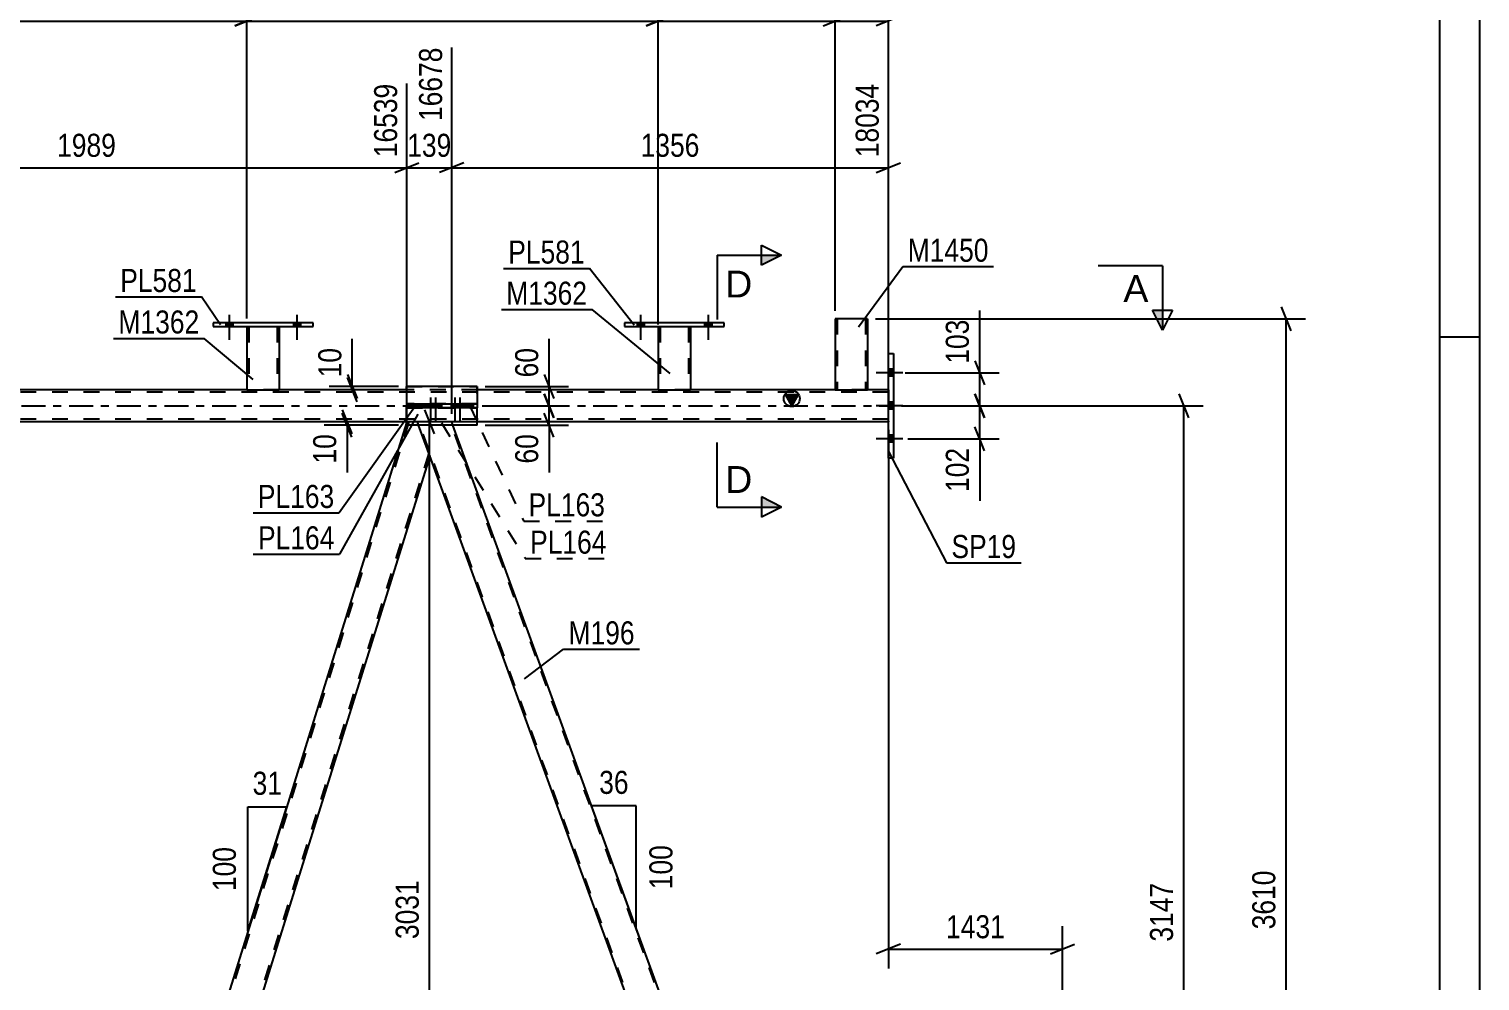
# Model space of a CAD drawing. Header units: millimetres. Extents: x 0 to 841, y 0 to 594.
# Drawn here: x 660.8 to 841, y 367 to 485.3 of the extents above; entities that cross this region are included whole.
import ezdxf

# ---------------------------------------------------------------- set-up
doc = ezdxf.new("R2010")
doc.units = ezdxf.units.MM
doc.linetypes.add('DXK_LINE_DOT2', pattern=[3.9198, 1.9599, -1.9599])
doc.linetypes.add('DXK_LINE_DOT3', pattern=[5.9187, 2.979, -0.9799, 0.9799, -0.9799])
doc.styles.add('Arial', font='ARIAL.TTF', dxfattribs={"height": 0.2})
doc.styles.add('Arial Narrow', font='ARIALN.TTF', dxfattribs={"height": 0.2})

# ---------------------------------------------------------------- blocks, each defined once
blk = doc.blocks.new('Unknown-318888172-1133')
at = {"color": 5, "linetype": 'Continuous'}
for p, q in [((841, 0), (841, 594)), ((836, 5), (836, 589)), ((841, 447), (836, 447))]:
    blk.add_line(p, q, dxfattribs=at)
blk = doc.blocks.new('Part-318888172-4105 - 3660')
at = {"color": 7, "linetype": 'DXK_LINE_DOT2'}
for p, q in [((716.46, 438.7), (707.68, 438.7)), ((707.68, 438.7), (707.68, 438.22)), ((716.46, 438.22), (707.68, 438.22)), ((710.05, 438.7), (710.05, 438.22)), ((716.46, 438.7), (716.46, 438.22))]:
    blk.add_line(p, q, dxfattribs=at)
blk = doc.blocks.new('Part-318888172-3739 - 3660')
at = {"color": 2, "linetype": 'Continuous'}
for p, q in [((687.87, 448.3), (687.87, 440.46)), ((691.87, 448.3), (691.87, 440.46)), ((687.87, 440.46), (691.87, 440.46))]:
    blk.add_line(p, q, dxfattribs=at)
at = {"color": 7, "linetype": 'DXK_LINE_DOT2'}
for p, q in [((687.87, 448.3), (691.87, 448.3)), ((687.87, 448.3), (687.87, 448.3)), ((687.87, 448.3), (687.87, 448.3)), ((688.11, 448.3), (688.11, 440.46)), ((691.63, 448.3), (691.63, 440.46)), ((691.87, 448.3), (691.87, 448.3)), ((691.87, 448.3), (691.87, 448.3)), ((691.57, 440.46), (691.61, 440.46)), ((691.57, 440.46), (691.61, 440.46)), ((691.61, 440.46), (691.63, 440.46)), ((691.61, 440.46), (691.63, 440.46))]:
    blk.add_line(p, q, dxfattribs=at)
blk = doc.blocks.new('Bolt-318888172-3676 - 3660')
at = {"linetype": 'Continuous'}
for points in [[(685.23, 448.3), (686.11, 448.3), (686.11, 448.78), (685.23, 448.78)], [(693.63, 448.3), (694.51, 448.3), (694.51, 448.78), (693.63, 448.78)]]:
    blk.add_hatch(color=1, dxfattribs=at).paths.add_polyline_path(points)
at = {"color": 1, "linetype": 'Continuous'}
for p, q in [((685.23, 448.78), (685.23, 448.3)), ((685.67, 449.78), (685.67, 446.66)), ((686.11, 448.78), (686.11, 448.3)), ((693.63, 448.78), (693.63, 448.3)), ((694.07, 449.78), (694.07, 446.66)), ((694.51, 448.78), (694.51, 448.3))]:
    blk.add_line(p, q, dxfattribs=at)
blk = doc.blocks.new('Bolt-318888172-3677 - 3660')
at = {"linetype": 'Continuous'}
for points in [[(685.23, 448.3), (686.11, 448.3), (686.11, 448.78), (685.23, 448.78)], [(693.63, 448.3), (694.51, 448.3), (694.51, 448.78), (693.63, 448.78)]]:
    blk.add_hatch(color=1, dxfattribs=at).paths.add_polyline_path(points)
at = {"color": 1, "linetype": 'Continuous'}
for p, q in [((685.23, 448.78), (685.23, 448.3)), ((685.67, 449.78), (685.67, 446.66)), ((686.11, 448.78), (686.11, 448.3)), ((693.63, 448.78), (693.63, 448.3)), ((694.07, 449.78), (694.07, 446.66)), ((694.51, 448.78), (694.51, 448.3))]:
    blk.add_line(p, q, dxfattribs=at)
blk = doc.blocks.new('Part-318888172-3744 - 3660')
at = {"color": 2, "linetype": 'Continuous'}
for p, q in [((683.67, 448.78), (683.67, 448.3)), ((696.07, 448.78), (683.67, 448.78)), ((696.07, 448.3), (696.07, 448.78)), ((683.67, 448.3), (696.07, 448.3))]:
    blk.add_line(p, q, dxfattribs=at)
blk = doc.blocks.new('Bolt-318888172-3682 - 3660')
at = {"linetype": 'Continuous'}
for points in [[(736.31, 448.3), (737.19, 448.3), (737.19, 448.78), (736.31, 448.78)], [(744.71, 448.3), (745.59, 448.3), (745.59, 448.78), (744.71, 448.78)]]:
    blk.add_hatch(color=1, dxfattribs=at).paths.add_polyline_path(points)
at = {"color": 1, "linetype": 'Continuous'}
for p, q in [((736.31, 448.78), (736.31, 448.3)), ((736.75, 449.78), (736.75, 446.66)), ((737.19, 448.78), (737.19, 448.3)), ((744.71, 448.78), (744.71, 448.3)), ((745.15, 449.78), (745.15, 446.66)), ((745.59, 448.78), (745.59, 448.3))]:
    blk.add_line(p, q, dxfattribs=at)
blk = doc.blocks.new('Bolt-318888172-3683 - 3660')
at = {"linetype": 'Continuous'}
for points in [[(736.31, 448.3), (737.19, 448.3), (737.19, 448.78), (736.31, 448.78)], [(744.71, 448.3), (745.59, 448.3), (745.59, 448.78), (744.71, 448.78)]]:
    blk.add_hatch(color=1, dxfattribs=at).paths.add_polyline_path(points)
at = {"color": 1, "linetype": 'Continuous'}
for p, q in [((736.31, 448.78), (736.31, 448.3)), ((736.75, 449.78), (736.75, 446.66)), ((737.19, 448.78), (737.19, 448.3)), ((744.71, 448.78), (744.71, 448.3)), ((745.15, 449.78), (745.15, 446.66)), ((745.59, 448.78), (745.59, 448.3))]:
    blk.add_line(p, q, dxfattribs=at)
blk = doc.blocks.new('Part-318888172-3749 - 3660')
at = {"color": 2, "linetype": 'Continuous'}
for p, q in [((738.95, 448.3), (738.95, 440.46)), ((742.95, 448.3), (742.95, 440.46)), ((738.95, 440.46), (742.95, 440.46))]:
    blk.add_line(p, q, dxfattribs=at)
at = {"color": 7, "linetype": 'DXK_LINE_DOT2'}
for p, q in [((738.95, 448.3), (742.95, 448.3)), ((738.95, 448.3), (738.95, 448.3)), ((738.95, 448.3), (738.95, 448.3)), ((739.19, 448.3), (739.19, 440.46)), ((742.71, 448.3), (742.71, 440.46)), ((742.95, 448.3), (742.95, 448.3)), ((742.95, 448.3), (742.95, 448.3)), ((742.65, 440.46), (742.69, 440.46)), ((742.65, 440.46), (742.69, 440.46)), ((742.69, 440.46), (742.71, 440.46)), ((742.69, 440.46), (742.71, 440.46))]:
    blk.add_line(p, q, dxfattribs=at)
blk = doc.blocks.new('Bolt-318888172-3856 - 3660')
at = {"linetype": 'Continuous'}
for points in [[(767.53, 443), (767.53, 442.12), (768.17, 442.12), (768.17, 443)], [(767.53, 443), (767.53, 442.12), (768.17, 442.12), (768.17, 443)], [(767.53, 443), (767.53, 442.12), (768.17, 442.12), (768.17, 443)], [(767.53, 438.9), (767.53, 438.02), (768.17, 438.02), (768.17, 438.9)], [(767.53, 438.9), (767.53, 438.02), (768.17, 438.02), (768.17, 438.9)], [(767.53, 434.8), (767.53, 433.92), (768.17, 433.92), (768.17, 434.8)], [(767.53, 434.8), (767.53, 433.92), (768.17, 433.92), (768.17, 434.8)], [(767.53, 434.8), (767.53, 433.92), (768.17, 433.92), (768.17, 434.8)]]:
    blk.add_hatch(color=1, dxfattribs=at).paths.add_polyline_path(points)
at = {"color": 1, "linetype": 'Continuous'}
for p, q in [((769.33, 442.56), (766.01, 442.56)), ((769.33, 442.56), (766.01, 442.56)), ((769.33, 442.56), (766.01, 442.56)), ((768.17, 443), (767.53, 443)), ((768.17, 443), (767.53, 443)), ((768.17, 443), (767.53, 443)), ((768.17, 442.12), (767.53, 442.12)), ((768.17, 442.12), (767.53, 442.12)), ((768.17, 442.12), (767.53, 442.12)), ((769.33, 438.46), (766.01, 438.46)), ((769.33, 438.46), (766.01, 438.46)), ((768.17, 438.9), (767.53, 438.9)), ((768.17, 438.9), (767.53, 438.9)), ((768.17, 438.02), (767.53, 438.02)), ((768.17, 438.02), (767.53, 438.02)), ((769.33, 434.36), (766.01, 434.36)), ((769.33, 434.36), (766.01, 434.36)), ((769.33, 434.36), (766.01, 434.36)), ((768.17, 434.8), (767.53, 434.8)), ((768.17, 434.8), (767.53, 434.8)), ((768.17, 434.8), (767.53, 434.8)), ((768.17, 433.92), (767.53, 433.92)), ((768.17, 433.92), (767.53, 433.92)), ((768.17, 433.92), (767.53, 433.92))]:
    blk.add_line(p, q, dxfattribs=at)
blk = doc.blocks.new('Part-318888172-3883 - 3660')
at = {"color": 2, "linetype": 'Continuous'}
for p, q in [((760.93, 449.26), (760.93, 440.46)), ((764.93, 449.26), (760.93, 449.26)), ((764.93, 449.26), (764.93, 440.46)), ((760.93, 440.46), (764.93, 440.46))]:
    blk.add_line(p, q, dxfattribs=at)
at = {"color": 7, "linetype": 'DXK_LINE_DOT2'}
for p, q in [((761.17, 449.26), (761.17, 440.46)), ((764.61, 449.26), (764.63, 449.26)), ((764.63, 449.26), (764.67, 449.26)), ((764.67, 449.26), (764.69, 449.26)), ((764.69, 449.26), (764.69, 440.46)), ((764.67, 440.46), (764.63, 440.46)), ((764.67, 440.46), (764.63, 440.46)), ((764.69, 440.46), (764.67, 440.46)), ((764.67, 440.46), (764.69, 440.46))]:
    blk.add_line(p, q, dxfattribs=at)
blk = doc.blocks.new('Part-318888172-3898 - 3660')
at = {"color": 2, "linetype": 'Continuous'}
for p, q in [((707.69, 440.86), (707.68, 440.86)), ((707.68, 440.46), (707.68, 440.86)), ((707.68, 436.33), (707.68, 436.46)), ((716.46, 436.06), (713.44, 436.06)), ((716.46, 436.06), (716.46, 436.06))]:
    blk.add_line(p, q, dxfattribs=at)
at = {"color": 7, "linetype": 'DXK_LINE_DOT2'}
for p, q in [((707.68, 440.86), (716.46, 440.86)), ((707.68, 436.46), (707.68, 440.46)), ((716.46, 436.06), (716.46, 440.86)), ((707.68, 436.06), (707.68, 436.33)), ((713.44, 436.06), (707.68, 436.06))]:
    blk.add_line(p, q, dxfattribs=at)
blk = doc.blocks.new('Part-318888172-3934 - 3660')
at = {"color": 2, "linetype": 'Continuous'}
for p, q in [((767.53, 431.96), (767.53, 444.96)), ((767.53, 444.96), (768.17, 444.96)), ((768.17, 444.96), (768.17, 431.96)), ((768.17, 431.96), (767.53, 431.96))]:
    blk.add_line(p, q, dxfattribs=at)
blk = doc.blocks.new('Part-318888172-3954 - 3660')
at = {"color": 7, "linetype": 'DXK_LINE_DOT2'}
for p, q in [((713.3, 436.46), (709.04, 436.46)), ((710.57, 432.26), (709.04, 436.46)), ((753.33, 315.24), (709.21, 436.46)), ((757.25, 315.24), (713.13, 436.46)), ((713.44, 436.06), (713.3, 436.46)), ((757.42, 315.24), (753.16, 315.24))]:
    blk.add_line(p, q, dxfattribs=at)
at = {"color": 2, "linetype": 'Continuous'}
for p, q in [((757.42, 315.24), (713.44, 436.06)), ((753.16, 315.24), (710.57, 432.26))]:
    blk.add_line(p, q, dxfattribs=at)
blk = doc.blocks.new('Part-318888172-3964 - 3660')
at = {"color": 7, "linetype": 'DXK_LINE_DOT2'}
for p, q in [((707.97, 436.46), (671.16, 318.34)), ((707.72, 436.46), (707.69, 436.34)), ((709.04, 436.46), (707.72, 436.46)), ((709.19, 436.06), (709.04, 436.46)), ((710.45, 432.58), (673.88, 315.24)), ((710.57, 432.26), (710.59, 432.21)), ((710.59, 432.21), (710.57, 432.26)), ((671.44, 320.06), (671.02, 318.71)), ((674.13, 315.24), (675.63, 320.06)), ((672.28, 315.24), (671.02, 318.71)), ((674.13, 315.24), (672.28, 315.24))]:
    blk.add_line(p, q, dxfattribs=at)
at = {"color": 2, "linetype": 'Continuous'}
for p, q in [((707.69, 436.34), (671.44, 320.06)), ((710.57, 432.26), (709.19, 436.06)), ((710.59, 432.21), (675.63, 320.06))]:
    blk.add_line(p, q, dxfattribs=at)
blk = doc.blocks.new('Part-318888172-4099 - 3660')
at = {"color": 2, "linetype": 'Continuous'}
for p, q in [((707.69, 438.7), (710.06, 438.7)), ((707.69, 438.7), (707.69, 438.22)), ((710.06, 438.22), (707.69, 438.22)), ((710.06, 438.7), (716.47, 438.7)), ((710.06, 438.7), (710.06, 438.22)), ((716.47, 438.22), (710.06, 438.22)), ((716.47, 438.7), (716.47, 438.7)), ((716.47, 438.7), (716.47, 438.22))]:
    blk.add_line(p, q, dxfattribs=at)
at = {"color": 7, "linetype": 'DXK_LINE_DOT2'}
for p, q in [((716.47, 438.7), (707.69, 438.7)), ((707.69, 438.22), (716.47, 438.22)), ((716.47, 438.7), (716.47, 438.7))]:
    blk.add_line(p, q, dxfattribs=at)
blk = doc.blocks.new('Part-318888172-4017 - 3660')
at = {"color": 2, "linetype": 'Continuous'}
for p, q in [((628.16, 436.46), (623.91, 436.46)), ((670.53, 320.06), (628.16, 436.46)), ((666.27, 320.06), (625.44, 432.26))]:
    blk.add_line(p, q, dxfattribs=at)
at = {"color": 7, "linetype": 'DXK_LINE_DOT2'}
for p, q in [((623.91, 436.46), (625.44, 432.26)), ((668.2, 315.24), (624.08, 436.46)), ((672.11, 315.24), (627.99, 436.46)), ((668.03, 315.24), (666.27, 320.06)), ((672.28, 315.24), (670.53, 320.06)), ((672.28, 315.24), (668.03, 315.24))]:
    blk.add_line(p, q, dxfattribs=at)
blk = doc.blocks.new('Part-318888172-4055 - 3660')
at = {"linetype": 'Continuous'}
blk.add_hatch(color=2, dxfattribs=at).paths.add_polyline_path([(755.53, 438.46), (754.73, 439.86), (756.33, 439.86)])
at = {"color": 7, "linetype": 'DXK_LINE_DOT2'}
for p, q in [((767.53, 440.14), (103.5, 440.14)), ((691.87, 440.46), (687.87, 440.46)), ((716.47, 440.46), (707.69, 440.46)), ((742.95, 440.46), (738.95, 440.46)), ((764.93, 440.46), (760.93, 440.46)), ((767.53, 440.46), (767.53, 436.46)), ((767.53, 436.78), (103.5, 436.78)), ((716.47, 436.46), (707.69, 436.46))]:
    blk.add_line(p, q, dxfattribs=at)
at = {"color": 2, "linetype": 'Continuous'}
for p, q in [((687.87, 440.46), (640.79, 440.46)), ((707.69, 440.46), (691.87, 440.46)), ((738.95, 440.46), (716.47, 440.46)), ((760.93, 440.46), (742.95, 440.46)), ((755.53, 438.46), (754.73, 439.86)), ((754.73, 439.86), (756.33, 439.86)), ((756.33, 439.86), (755.53, 438.46)), ((767.53, 440.46), (764.93, 440.46)), ((707.69, 436.46), (628.16, 436.46)), ((767.53, 436.46), (716.47, 436.46))]:
    blk.add_line(p, q, dxfattribs=at)
at = {"color": 7, "linetype": 'DXK_LINE_DOT3'}
blk.add_line((103.5, 438.46), (767.53, 438.46), dxfattribs=at)
at = {"color": 2, "linetype": 'Continuous'}
blk.add_circle((755.53, 439.36), 1, dxfattribs=at)
blk = doc.blocks.new('Bolt-318888172-4100 - 3660')
at = {"color": 1, "linetype": 'DXK_LINE_DOT2'}
for p, q in [((710.32, 438.7), (710.32, 438.22)), ((710.68, 439.5), (710.68, 436.5)), ((710.92, 438.7), (710.92, 438.22)), ((711.04, 438.7), (711.04, 438.22)), ((711.28, 439.5), (711.28, 436.5)), ((711.64, 438.7), (711.64, 438.22)), ((713.34, 438.7), (713.34, 438.22)), ((713.7, 439.5), (713.7, 436.5)), ((713.94, 438.7), (713.94, 438.22)), ((714.06, 438.7), (714.06, 438.22)), ((714.3, 439.5), (714.3, 436.5)), ((714.66, 438.7), (714.66, 438.22))]:
    blk.add_line(p, q, dxfattribs=at)
blk = doc.blocks.new('Part-318888172-4175 - 3660')
at = {"color": 2, "linetype": 'Continuous'}
for p, q in [((734.75, 448.78), (734.75, 448.3)), ((747.15, 448.78), (734.75, 448.78)), ((747.15, 448.3), (747.15, 448.78)), ((734.75, 448.3), (747.15, 448.3))]:
    blk.add_line(p, q, dxfattribs=at)
blk = doc.blocks.new('Bolt-318888172-4176 - 3660')
at = {"linetype": 'Continuous'}
for points in [[(711.04, 438.7), (710.32, 438.7), (710.32, 438.22), (711.04, 438.22)], [(711.65, 438.7), (710.93, 438.7), (710.93, 438.22), (711.65, 438.22)], [(714.06, 438.7), (713.34, 438.7), (713.34, 438.22), (714.06, 438.22)], [(714.66, 438.7), (713.94, 438.7), (713.94, 438.22), (714.66, 438.22)]]:
    blk.add_hatch(color=1, dxfattribs=at).paths.add_polyline_path(points)
at = {"color": 1, "linetype": 'Continuous'}
for p, q in [((710.32, 438.7), (710.32, 438.22)), ((710.68, 439.5), (710.68, 436.5)), ((710.93, 438.7), (710.93, 438.22)), ((711.04, 438.7), (711.04, 438.22)), ((711.29, 439.5), (711.29, 436.5)), ((711.65, 438.7), (711.65, 438.22)), ((713.34, 438.7), (713.34, 438.22)), ((713.7, 439.5), (713.7, 436.5)), ((713.94, 438.7), (713.94, 438.22)), ((714.06, 438.7), (714.06, 438.22)), ((714.3, 439.5), (714.3, 436.5)), ((714.66, 438.7), (714.66, 438.22))]:
    blk.add_line(p, q, dxfattribs=at)
blk = doc.blocks.new('Part-318888172-4181 - 3660')
at = {"color": 2, "linetype": 'Continuous'}
for p, q in [((716.47, 440.86), (707.69, 440.86)), ((707.69, 440.86), (707.69, 436.06)), ((716.47, 440.86), (716.47, 438.7)), ((716.47, 436.06), (716.47, 438.22)), ((716.47, 436.06), (707.69, 436.06))]:
    blk.add_line(p, q, dxfattribs=at)
at = {"color": 7, "linetype": 'DXK_LINE_DOT2'}
blk.add_line((716.47, 438.7), (716.47, 438.22), dxfattribs=at)
blk = doc.blocks.new('StraightDimension-318888172-4802 - 3660')
at = {"color": 7, "linetype": 'Continuous'}
for p, q in [((713.3, 437.46), (713.3, 483)), ((707.72, 437.46), (707.72, 478.5)), ((706.22, 467.45), (709.22, 468.65)), ((714.8, 468.65), (711.8, 467.45)), ((707.72, 468.05), (713.3, 468.05))]:
    blk.add_line(p, q, dxfattribs=at)
at = {"color": 0}
blk.add_wipeout([(713.85, 468.8), (713.85, 473), (707.17, 473), (707.17, 468.8)], dxfattribs=at)
at = {"color": 3, "style": 'Arial Narrow'}
blk.add_text('139', height=2.863, dxfattribs=at).set_placement((707.77, 469.4))
at = {"color": 0, "linetype": 'Continuous'}
blk.add_wipeout([(712.7, 483.6), (708.5, 483.6), (708.5, 473.25), (712.7, 473.25)], dxfattribs=at)
at = {"color": 3, "linetype": 'Continuous', "style": 'Arial Narrow'}
blk.add_text('16678', height=2.863, rotation=90.0002, dxfattribs=at).set_placement((712.1, 473.85))
blk = doc.blocks.new('StraightDimension-318888172-4541 - 3660')
at = {"color": 7, "linetype": 'Continuous'}
for p, q in [((767.53, 435.46), (767.53, 368.54)), ((789.15, 316.24), (789.15, 373.79)), ((769.03, 371.54), (766.03, 370.34)), ((787.65, 370.34), (790.65, 371.54)), ((767.53, 370.94), (789.15, 370.94))]:
    blk.add_line(p, q, dxfattribs=at)
at = {"color": 0}
blk.add_wipeout([(782.6, 371.69), (782.6, 375.89), (774.09, 375.89), (774.09, 371.69)], dxfattribs=at)
at = {"color": 3, "style": 'Arial Narrow'}
blk.add_text('1431', height=2.863, dxfattribs=at).set_placement((774.69, 372.29))
blk = doc.blocks.new('StraightDimension-318888172-15676 - 3660')
at = {"color": 7, "linetype": 'Continuous'}
for p, q in [((636.79, 449.3), (636.79, 496.71)), ((687.87, 449.3), (687.87, 496.71)), ((638.29, 486.87), (635.29, 485.67)), ((686.37, 485.67), (689.37, 486.87)), ((636.79, 486.27), (687.87, 486.27))]:
    blk.add_line(p, q, dxfattribs=at)
at = {"color": 0, "linetype": 'Continuous'}
blk.add_wipeout([(687.27, 497.31), (683.07, 497.31), (683.07, 486.97), (687.27, 486.97)], dxfattribs=at)
at = {"color": 0}
blk.add_wipeout([(666.58, 487.02), (666.58, 491.22), (658.07, 491.22), (658.07, 487.02)], dxfattribs=at)
at = {"color": 3, "linetype": 'Continuous', "style": 'Arial Narrow'}
blk.add_text('16042', height=2.863, rotation=90.0002, dxfattribs=at).set_placement((686.67, 487.57))
at = {"color": 3, "style": 'Arial Narrow'}
blk.add_text('1277', height=2.863, dxfattribs=at).set_placement((658.67, 487.62))
blk = doc.blocks.new('StraightDimension-318888172-4821 - 3660')
at = {"color": 7, "linetype": 'Continuous'}
for p, q in [((713.3, 437.46), (713.3, 483)), ((767.53, 441.46), (767.53, 478.5)), ((714.8, 468.65), (711.8, 467.45)), ((766.03, 467.45), (769.03, 468.65)), ((713.3, 468.05), (767.53, 468.05))]:
    blk.add_line(p, q, dxfattribs=at)
at = {"color": 0, "linetype": 'Continuous'}
blk.add_wipeout([(766.93, 479.1), (762.73, 479.1), (762.73, 468.75), (766.93, 468.75)], dxfattribs=at)
at = {"color": 0}
blk.add_wipeout([(744.67, 468.8), (744.67, 473), (736.16, 473), (736.16, 468.8)], dxfattribs=at)
at = {"color": 3, "linetype": 'Continuous', "style": 'Arial Narrow'}
blk.add_text('18034', height=2.863, rotation=90.0002, dxfattribs=at).set_placement((766.33, 469.35))
at = {"color": 3, "style": 'Arial Narrow'}
blk.add_text('1356', height=2.863, dxfattribs=at).set_placement((736.76, 469.4))
blk = doc.blocks.new('StraightDimension-318888172-11943 - 3660')
at = {"color": 7, "linetype": 'Continuous'}
for p, q in [((778.27, 439.96), (779.47, 436.96)), ((769.93, 438.46), (781.27, 438.46)), ((778.87, 434.36), (778.87, 438.46)), ((769.93, 434.36), (781.27, 434.36)), ((779.47, 432.86), (778.27, 435.86))]:
    blk.add_line(p, q, dxfattribs=at)
at = {"color": 0}
blk.add_wipeout([(778.12, 433.84), (773.92, 433.84), (773.92, 427.15), (778.12, 427.15)], dxfattribs=at)
at = {"color": 7, "linetype": 'Continuous'}
blk.add_line((778.87, 434.36), (778.87, 426.63), dxfattribs=at)
blk.add_line((778.87, 434.36), (778.87, 426.63), dxfattribs=at)
at = {"color": 3, "style": 'Arial Narrow'}
blk.add_text('102', height=2.863, rotation=90.0002, dxfattribs=at).set_placement((777.52, 427.75))
blk = doc.blocks.new('StraightDimension-318888172-4213 - 3660')
at = {"color": 7, "linetype": 'Continuous'}
for p, q in [((804.83, 436.96), (803.63, 439.96)), ((769.17, 438.46), (806.63, 438.46)), ((804.23, 312.6), (804.23, 438.46)), ((803.63, 314.1), (804.83, 311.1)), ((790.79, 312.6), (806.63, 312.6))]:
    blk.add_line(p, q, dxfattribs=at)
at = {"color": 0}
blk.add_wipeout([(803.48, 379.79), (799.28, 379.79), (799.28, 371.27), (803.48, 371.27)], dxfattribs=at)
at = {"color": 3, "style": 'Arial Narrow'}
blk.add_text('3147', height=2.863, rotation=90.0002, dxfattribs=at).set_placement((802.88, 371.87))
blk = doc.blocks.new('StraightDimension-318888172-15674 - 3660')
at = {"color": 7, "linetype": 'Continuous'}
for p, q in [((738.95, 448.58), (738.95, 496.71)), ((760.93, 450.26), (760.93, 496.71)), ((740.45, 486.87), (737.45, 485.67)), ((759.43, 485.67), (762.43, 486.87)), ((738.95, 486.27), (760.93, 486.27))]:
    blk.add_line(p, q, dxfattribs=at)
at = {"color": 0, "linetype": 'Continuous'}
blk.add_wipeout([(760.33, 497.31), (756.13, 497.31), (756.13, 486.97), (760.33, 486.97)], dxfattribs=at)
at = {"color": 0}
blk.add_wipeout([(753.28, 487.02), (753.28, 491.22), (746.59, 491.22), (746.59, 487.02)], dxfattribs=at)
at = {"color": 3, "linetype": 'Continuous', "style": 'Arial Narrow'}
blk.add_text('17869', height=2.863, rotation=90.0002, dxfattribs=at).set_placement((759.73, 487.57))
at = {"color": 3, "style": 'Arial Narrow'}
blk.add_text('549', height=2.863, dxfattribs=at).set_placement((747.19, 487.62))
blk = doc.blocks.new('StraightDimension-318888172-4783 - 3660')
at = {"color": 7, "linetype": 'Continuous'}
for p, q in [((628.16, 437.46), (628.16, 483)), ((707.72, 437.46), (707.72, 478.5)), ((629.66, 468.65), (626.66, 467.45)), ((706.22, 467.45), (709.22, 468.65)), ((628.16, 468.05), (707.72, 468.05))]:
    blk.add_line(p, q, dxfattribs=at)
at = {"color": 0, "linetype": 'Continuous'}
blk.add_wipeout([(707.12, 479.1), (702.92, 479.1), (702.92, 468.75), (707.12, 468.75)], dxfattribs=at)
at = {"color": 0}
blk.add_wipeout([(672.2, 468.8), (672.2, 473), (663.69, 473), (663.69, 468.8)], dxfattribs=at)
at = {"color": 3, "linetype": 'Continuous', "style": 'Arial Narrow'}
blk.add_text('16539', height=2.863, rotation=90.0002, dxfattribs=at).set_placement((706.52, 469.35))
at = {"color": 3, "style": 'Arial Narrow'}
blk.add_text('1989', height=2.863, dxfattribs=at).set_placement((664.29, 469.4))
blk = doc.blocks.new('StraightDimension-318888172-5094 - 3660')
at = {"color": 7, "linetype": 'Continuous'}
for p, q in [((711.15, 434.96), (709.95, 437.96)), ((723.31, 436.46), (707.7, 436.46)), ((710.55, 315.24), (710.55, 436.46)), ((709.95, 316.74), (711.15, 313.74)), ((728, 315.24), (707.7, 315.24))]:
    blk.add_line(p, q, dxfattribs=at)
at = {"color": 0}
blk.add_wipeout([(709.8, 380.11), (705.6, 380.11), (705.6, 371.59), (709.8, 371.59)], dxfattribs=at)
at = {"color": 3, "style": 'Arial Narrow'}
blk.add_text('3031', height=2.863, rotation=90.0002, dxfattribs=at).set_placement((709.2, 372.19))
blk = doc.blocks.new('StraightDimension-318888172-5336 - 3660')
at = {"color": 7, "linetype": 'Continuous'}
for p, q in [((700.34, 442.36), (701.54, 439.36)), ((701.54, 438.96), (700.34, 441.96)), ((706.68, 440.86), (698.09, 440.86)), ((706.68, 440.46), (698.09, 440.46)), ((700.94, 440.46), (700.94, 440.86))]:
    blk.add_line(p, q, dxfattribs=at)
at = {"color": 0}
blk.add_wipeout([(700.19, 446.24), (695.99, 446.24), (695.99, 441.39), (700.19, 441.39)], dxfattribs=at)
at = {"color": 7, "linetype": 'Continuous'}
blk.add_line((700.94, 440.86), (700.94, 446.77), dxfattribs=at)
blk.add_line((700.94, 440.86), (700.94, 446.77), dxfattribs=at)
at = {"color": 3, "style": 'Arial Narrow'}
blk.add_text('10', height=2.863, rotation=90.0002, dxfattribs=at).set_placement((699.59, 441.99))
blk = doc.blocks.new('StraightDimension-318888172-5359 - 3660')
at = {"color": 7, "linetype": 'Continuous'}
for p, q in [((724.79, 439.96), (725.99, 436.96)), ((717.47, 438.46), (727.79, 438.46)), ((725.39, 436.06), (725.39, 438.46)), ((725.99, 434.56), (724.79, 437.56)), ((717.47, 436.06), (727.79, 436.06))]:
    blk.add_line(p, q, dxfattribs=at)
at = {"color": 0}
blk.add_wipeout([(724.64, 435.54), (720.44, 435.54), (720.44, 430.68), (724.64, 430.68)], dxfattribs=at)
at = {"color": 7, "linetype": 'Continuous'}
blk.add_line((725.39, 436.06), (725.39, 430.16), dxfattribs=at)
blk.add_line((725.39, 436.06), (725.39, 430.16), dxfattribs=at)
at = {"color": 3, "style": 'Arial Narrow'}
blk.add_text('60', height=2.863, rotation=90.0002, dxfattribs=at).set_placement((724.04, 431.28))
blk = doc.blocks.new('StraightDimension-318888172-5368 - 3660')
at = {"color": 7, "linetype": 'Continuous'}
for p, q in [((724.79, 442.36), (725.99, 439.36)), ((717.47, 440.86), (727.79, 440.86)), ((725.99, 436.96), (724.79, 439.96)), ((725.39, 438.46), (725.39, 440.86)), ((717.47, 438.46), (727.79, 438.46))]:
    blk.add_line(p, q, dxfattribs=at)
at = {"color": 0}
blk.add_wipeout([(724.64, 446.24), (720.44, 446.24), (720.44, 441.39), (724.64, 441.39)], dxfattribs=at)
at = {"color": 7, "linetype": 'Continuous'}
blk.add_line((725.39, 440.86), (725.39, 446.77), dxfattribs=at)
blk.add_line((725.39, 440.86), (725.39, 446.77), dxfattribs=at)
at = {"color": 3, "style": 'Arial Narrow'}
blk.add_text('60', height=2.863, rotation=90.0002, dxfattribs=at).set_placement((724.04, 441.99))
blk = doc.blocks.new('StraightDimension-318888172-5378 - 3660')
at = {"color": 7, "linetype": 'Continuous'}
for p, q in [((699.7, 437.96), (700.9, 434.96)), ((706.69, 436.46), (697.45, 436.46)), ((700.9, 434.56), (699.7, 437.56)), ((700.3, 436.06), (700.3, 436.46)), ((706.69, 436.06), (697.45, 436.06))]:
    blk.add_line(p, q, dxfattribs=at)
at = {"color": 0}
blk.add_wipeout([(699.55, 435.54), (695.35, 435.54), (695.35, 430.68), (699.55, 430.68)], dxfattribs=at)
at = {"color": 7, "linetype": 'Continuous'}
blk.add_line((700.3, 436.06), (700.3, 430.16), dxfattribs=at)
blk.add_line((700.3, 436.06), (700.3, 430.16), dxfattribs=at)
at = {"color": 3, "style": 'Arial Narrow'}
blk.add_text('10', height=2.863, rotation=90.0002, dxfattribs=at).set_placement((698.95, 431.28))
blk = doc.blocks.new('StraightDimension-318888172-11942 - 3660')
at = {"color": 7, "linetype": 'Continuous'}
for p, q in [((778.27, 444.06), (779.47, 441.06)), ((769.62, 442.56), (781.27, 442.56)), ((778.87, 438.46), (778.87, 442.56)), ((779.47, 436.96), (778.27, 439.96)), ((769.93, 438.46), (781.27, 438.46))]:
    blk.add_line(p, q, dxfattribs=at)
at = {"color": 0}
blk.add_wipeout([(778.12, 449.77), (773.92, 449.77), (773.92, 443.09), (778.12, 443.09)], dxfattribs=at)
at = {"color": 7, "linetype": 'Continuous'}
blk.add_line((778.87, 442.56), (778.87, 450.3), dxfattribs=at)
blk.add_line((778.87, 442.56), (778.87, 450.3), dxfattribs=at)
at = {"color": 3, "style": 'Arial Narrow'}
blk.add_text('103', height=2.863, rotation=90.0002, dxfattribs=at).set_placement((777.52, 443.69))
blk = doc.blocks.new('StraightDimension-318888172-15673 - 3660')
at = {"color": 7, "linetype": 'Continuous'}
for p, q in [((767.53, 441.46), (767.53, 501.21)), ((760.93, 450.26), (760.93, 496.71)), ((759.43, 485.67), (762.43, 486.87)), ((769.03, 486.87), (766.03, 485.67)), ((760.93, 486.27), (767.53, 486.27))]:
    blk.add_line(p, q, dxfattribs=at)
at = {"color": 0}
blk.add_wipeout([(767.57, 487.02), (767.57, 491.22), (760.89, 491.22), (760.89, 487.02)], dxfattribs=at)
at = {"color": 3, "style": 'Arial Narrow'}
blk.add_text('165', height=2.863, dxfattribs=at).set_placement((761.49, 487.62))
at = {"color": 0, "linetype": 'Continuous'}
blk.add_wipeout([(766.93, 501.81), (762.73, 501.81), (762.73, 491.47), (766.93, 491.47)], dxfattribs=at)
at = {"color": 3, "linetype": 'Continuous', "style": 'Arial Narrow'}
blk.add_text('18034', height=2.863, rotation=90.0002, dxfattribs=at).set_placement((766.33, 492.07))
blk = doc.blocks.new('StraightDimension-318888172-15675 - 3660')
at = {"color": 7, "linetype": 'Continuous'}
for p, q in [((687.87, 449.3), (687.87, 496.71)), ((738.95, 448.58), (738.95, 496.71)), ((689.37, 486.87), (686.37, 485.67)), ((737.45, 485.67), (740.45, 486.87)), ((687.87, 486.27), (738.95, 486.27))]:
    blk.add_line(p, q, dxfattribs=at)
at = {"color": 0, "linetype": 'Continuous'}
blk.add_wipeout([(738.35, 497.31), (734.15, 497.31), (734.15, 486.97), (738.35, 486.97)], dxfattribs=at)
at = {"color": 0}
blk.add_wipeout([(717.66, 487.02), (717.66, 491.22), (709.15, 491.22), (709.15, 487.02)], dxfattribs=at)
at = {"color": 3, "linetype": 'Continuous', "style": 'Arial Narrow'}
blk.add_text('17319', height=2.863, rotation=90.0002, dxfattribs=at).set_placement((737.75, 487.57))
at = {"color": 3, "style": 'Arial Narrow'}
blk.add_text('1277', height=2.863, dxfattribs=at).set_placement((709.75, 487.62))
blk = doc.blocks.new('StraightDimension-318888172-15890 - 3660')
at = {"color": 7, "linetype": 'Continuous'}
for p, q in [((817.53, 447.76), (816.33, 450.76)), ((765.93, 449.26), (819.33, 449.26)), ((816.93, 304.86), (816.93, 449.26)), ((816.33, 306.36), (817.53, 303.36)), ((679.77, 304.86), (819.33, 304.86))]:
    blk.add_line(p, q, dxfattribs=at)
at = {"color": 0}
blk.add_wipeout([(816.18, 381.32), (811.98, 381.32), (811.98, 372.8), (816.18, 372.8)], dxfattribs=at)
at = {"color": 3, "style": 'Arial Narrow'}
blk.add_text('3610', height=2.863, rotation=90.0002, dxfattribs=at).set_placement((815.58, 373.4))
blk = doc.blocks.new('AngleDimension-318888172-16071 - 3660')
at = {"color": 7, "linetype": 'Continuous'}
for p, q in [((687.99, 388.62), (692.81, 388.62)), ((687.99, 373.16), (692.81, 388.62)), ((687.99, 373.16), (687.99, 388.62)), ((688.04, 373.32), (687.99, 373.16))]:
    blk.add_line(p, q, dxfattribs=at)
at = {"color": 0}
for points in [[(692.83, 389.52), (692.83, 393.72), (687.97, 393.72), (687.97, 389.52)], [(687.09, 384.23), (682.89, 384.23), (682.89, 377.55), (687.09, 377.55)]]:
    blk.add_wipeout(points, dxfattribs=at)
at = {"color": 3, "style": 'Arial Narrow'}
blk.add_text('31', height=2.863, dxfattribs=at).set_placement((688.57, 390.12))
blk.add_text('100', height=2.863, rotation=90.0002, dxfattribs=at).set_placement((686.49, 378.15))
blk = doc.blocks.new('AngleDimension-318888172-16101 - 3660')
at = {"color": 7, "linetype": 'Continuous'}
for p, q in [((736.21, 388.73), (730.67, 388.73)), ((736.21, 373.51), (730.67, 388.73)), ((736.21, 373.51), (736.21, 388.73)), ((738.14, 368.21), (736.21, 373.51))]:
    blk.add_line(p, q, dxfattribs=at)
at = {"color": 0}
for points in [[(735.87, 389.63), (735.87, 393.83), (731.01, 393.83), (731.01, 389.63)], [(741.31, 384.47), (737.11, 384.47), (737.11, 377.78), (741.31, 377.78)]]:
    blk.add_wipeout(points, dxfattribs=at)
at = {"color": 3, "style": 'Arial Narrow'}
blk.add_text('36', height=2.863, dxfattribs=at).set_placement((731.61, 390.23))
blk.add_text('100', height=2.863, rotation=90.0002, dxfattribs=at).set_placement((740.71, 378.38))
blk = doc.blocks.new('Mark-318888172-3735 - 3660')
at = {"color": 0}
blk.add_wipeout([(681.96, 447.44), (681.96, 450.44), (671.91, 450.44), (671.91, 447.44)], dxfattribs=at)
blk.add_wipeout([(681.96, 447.44), (681.96, 450.44), (671.91, 450.44), (671.91, 447.44)], dxfattribs=at)
at = {"color": 30, "linetype": 'Continuous'}
for p in [(671.31, 446.84), (688.63, 441.71)]:
    blk.add_line(p, (682.56, 446.84), dxfattribs=at)
at = {"color": 3, "style": 'Arial Narrow'}
blk.add_text('M1362', height=2.863, dxfattribs=at).set_placement((671.91, 447.44))
blk = doc.blocks.new('Mark-318888172-3740 - 3660')
at = {"color": 0}
blk.add_wipeout([(681.63, 452.6), (681.63, 455.6), (672.13, 455.6), (672.13, 452.6)], dxfattribs=at)
blk.add_wipeout([(681.63, 452.6), (681.63, 455.6), (672.13, 455.6), (672.13, 452.6)], dxfattribs=at)
at = {"color": 30, "linetype": 'Continuous'}
for p in [(671.53, 452), (684.6, 448.52)]:
    blk.add_line(p, (682.23, 452), dxfattribs=at)
at = {"color": 3, "style": 'Arial Narrow'}
blk.add_text('PL581', height=2.863, dxfattribs=at).set_placement((672.13, 452.6))
blk = doc.blocks.new('Mark-318888172-3745 - 3660')
at = {"color": 0}
blk.add_wipeout([(730.12, 451.02), (730.12, 454.02), (720.07, 454.02), (720.07, 451.02)], dxfattribs=at)
blk.add_wipeout([(730.12, 451.02), (730.12, 454.02), (720.07, 454.02), (720.07, 451.02)], dxfattribs=at)
at = {"color": 30, "linetype": 'Continuous'}
for p in [(719.47, 450.42), (740.42, 442.49)]:
    blk.add_line(p, (730.72, 450.42), dxfattribs=at)
at = {"color": 3, "style": 'Arial Narrow'}
blk.add_text('M1362', height=2.863, dxfattribs=at).set_placement((720.07, 451.02))
blk = doc.blocks.new('Mark-318888172-4101 - 3660')
at = {"color": 0}
blk.add_wipeout([(732.34, 424.72), (732.34, 427.72), (722.84, 427.72), (722.84, 424.72)], dxfattribs=at)
blk.add_wipeout([(732.34, 424.72), (732.34, 427.72), (722.84, 427.72), (722.84, 424.72)], dxfattribs=at)
at = {"color": 30, "linetype": 'DXK_LINE_DOT2'}
for p, q in [((715.43, 438.7), (722.24, 424.12)), ((722.24, 424.12), (732.94, 424.12))]:
    blk.add_line(p, q, dxfattribs=at)
at = {"color": 3, "style": 'Arial Narrow'}
blk.add_text('PL163', height=2.863, dxfattribs=at).set_placement((722.84, 424.72))
blk = doc.blocks.new('Mark-318888172-3879 - 3660')
at = {"color": 0}
blk.add_wipeout([(779.98, 456.36), (779.98, 459.36), (769.93, 459.36), (769.93, 456.36)], dxfattribs=at)
blk.add_wipeout([(779.98, 456.36), (779.98, 459.36), (769.93, 459.36), (769.93, 456.36)], dxfattribs=at)
at = {"color": 30, "linetype": 'Continuous'}
for p, q in [((763.83, 448.25), (769.33, 455.76)), ((769.33, 455.76), (780.58, 455.76))]:
    blk.add_line(p, q, dxfattribs=at)
at = {"color": 3, "style": 'Arial Narrow'}
blk.add_text('M1450', height=2.863, dxfattribs=at).set_placement((769.93, 456.36))
blk = doc.blocks.new('Mark-318888172-3894 - 3660')
at = {"color": 0}
blk.add_wipeout([(732.54, 420.08), (732.54, 423.08), (723.03, 423.08), (723.03, 420.08)], dxfattribs=at)
blk.add_wipeout([(732.54, 420.08), (732.54, 423.08), (723.03, 423.08), (723.03, 420.08)], dxfattribs=at)
at = {"color": 30, "linetype": 'DXK_LINE_DOT2'}
for p, q in [((712.04, 436.32), (722.43, 419.48)), ((722.43, 419.48), (733.14, 419.48))]:
    blk.add_line(p, q, dxfattribs=at)
at = {"color": 3, "style": 'Arial Narrow'}
blk.add_text('PL164', height=2.863, dxfattribs=at).set_placement((723.03, 420.08))
blk = doc.blocks.new('Mark-318888172-3930 - 3660')
at = {"color": 0}
blk.add_wipeout([(783.4, 419.54), (783.4, 422.54), (775.36, 422.54), (775.36, 419.54)], dxfattribs=at)
blk.add_wipeout([(783.4, 419.54), (783.4, 422.54), (775.36, 422.54), (775.36, 419.54)], dxfattribs=at)
at = {"color": 30, "linetype": 'Continuous'}
for p, q in [((767.53, 432.76), (774.76, 418.94)), ((774.76, 418.94), (784, 418.94))]:
    blk.add_line(p, q, dxfattribs=at)
at = {"color": 3, "style": 'Arial Narrow'}
blk.add_text('SP19', height=2.863, dxfattribs=at).set_placement((775.36, 419.54))
blk = doc.blocks.new('Mark-318888172-3950 - 3660')
at = {"color": 0}
blk.add_wipeout([(736.03, 408.81), (736.03, 411.81), (727.8, 411.81), (727.8, 408.81)], dxfattribs=at)
blk.add_wipeout([(736.03, 408.81), (736.03, 411.81), (727.8, 411.81), (727.8, 408.81)], dxfattribs=at)
at = {"color": 30, "linetype": 'Continuous'}
for p, q in [((722.34, 404.52), (727.2, 408.21)), ((727.2, 408.21), (736.63, 408.21))]:
    blk.add_line(p, q, dxfattribs=at)
at = {"color": 3, "style": 'Arial Narrow'}
blk.add_text('M196', height=2.863, dxfattribs=at).set_placement((727.8, 408.81))
blk = doc.blocks.new('Mark-318888172-4095 - 3660')
at = {"color": 0}
blk.add_wipeout([(698.73, 425.76), (698.73, 428.76), (689.22, 428.76), (689.22, 425.76)], dxfattribs=at)
blk.add_wipeout([(698.73, 425.76), (698.73, 428.76), (689.22, 428.76), (689.22, 425.76)], dxfattribs=at)
at = {"color": 30, "linetype": 'Continuous'}
for p in [(708.91, 438.62), (688.62, 425.16)]:
    blk.add_line(p, (699.33, 425.16), dxfattribs=at)
at = {"color": 3, "style": 'Arial Narrow'}
blk.add_text('PL163', height=2.863, dxfattribs=at).set_placement((689.22, 425.76))
blk = doc.blocks.new('Mark-318888172-4171 - 3660')
at = {"color": 0}
blk.add_wipeout([(729.82, 456.13), (729.82, 459.13), (720.32, 459.13), (720.32, 456.13)], dxfattribs=at)
blk.add_wipeout([(729.82, 456.13), (729.82, 459.13), (720.32, 459.13), (720.32, 456.13)], dxfattribs=at)
at = {"color": 30, "linetype": 'Continuous'}
for p in [(719.72, 455.53), (735.95, 448.48)]:
    blk.add_line(p, (730.42, 455.53), dxfattribs=at)
at = {"color": 3, "style": 'Arial Narrow'}
blk.add_text('PL581', height=2.863, dxfattribs=at).set_placement((720.32, 456.13))
blk = doc.blocks.new('SectionMark-318888172-5414 - 3660')
at = {"linetype": 'Continuous'}
blk.add_hatch(color=6, dxfattribs=at).paths.add_polyline_path([(800.32, 450.36), (801.57, 450.36), (801.57, 447.86)])
at = {"color": 6, "linetype": 'Continuous'}
for p, q in [((801.57, 455.86), (793.57, 455.86)), ((801.57, 455.86), (801.57, 447.86)), ((800.32, 450.36), (802.82, 450.36)), ((801.57, 447.86), (800.32, 450.36)), ((802.82, 450.36), (801.57, 447.86))]:
    blk.add_line(p, q, dxfattribs=at)
at = {"color": 0, "linetype": 'Continuous'}
blk.add_wipeout([(799.82, 451.36), (799.82, 454.86), (796.71, 454.86), (796.71, 451.36)], dxfattribs=at)
at = {"color": 3, "linetype": 'Continuous', "style": 'Arial'}
blk.add_text('A', height=3.34, dxfattribs=at).set_placement((796.71, 451.36))
blk = doc.blocks.new('Mark-318888172-4177 - 3660')
at = {"color": 0}
blk.add_wipeout([(698.74, 420.62), (698.74, 423.62), (689.24, 423.62), (689.24, 420.62)], dxfattribs=at)
blk.add_wipeout([(698.74, 420.62), (698.74, 423.62), (689.24, 423.62), (689.24, 420.62)], dxfattribs=at)
at = {"color": 30, "linetype": 'Continuous'}
for p in [(709.08, 437.43), (688.64, 420.02)]:
    blk.add_line(p, (699.34, 420.02), dxfattribs=at)
at = {"color": 3, "style": 'Arial Narrow'}
blk.add_text('PL164', height=2.863, dxfattribs=at).set_placement((689.24, 420.62))
blk = doc.blocks.new('SectionMark-318888172-5416 - 3660')
at = {"linetype": 'Continuous'}
for points in [[(751.76, 455.92), (751.76, 457.17), (754.26, 457.17)], [(751.76, 425.88), (751.76, 427.13), (754.26, 425.88)]]:
    blk.add_hatch(color=6, dxfattribs=at).paths.add_polyline_path(points)
at = {"color": 6, "linetype": 'Continuous'}
for p, q in [((751.76, 455.92), (751.76, 458.42)), ((751.76, 458.42), (754.26, 457.17)), ((746.26, 457.17), (746.26, 449.17)), ((746.26, 457.17), (754.26, 457.17)), ((754.26, 457.17), (751.76, 455.92)), ((746.26, 425.88), (746.26, 433.88)), ((754.26, 425.88), (751.76, 427.13)), ((751.76, 427.13), (751.76, 424.63)), ((746.26, 425.88), (754.26, 425.88)), ((754.26, 425.88), (751.76, 424.63))]:
    blk.add_line(p, q, dxfattribs=at)
at = {"color": 0, "linetype": 'Continuous'}
for points in [[(750.63, 451.92), (750.63, 455.42), (747.26, 455.42), (747.26, 451.92)], [(750.63, 427.63), (750.63, 431.13), (747.26, 431.13), (747.26, 427.63)]]:
    blk.add_wipeout(points, dxfattribs=at)
at = {"color": 3, "linetype": 'Continuous', "style": 'Arial'}
for p in [(747.26, 451.92), (747.26, 427.63)]:
    blk.add_text('D', height=3.34, dxfattribs=at).set_placement(p)

msp = doc.modelspace()

# ---------------------------------------------------------------- block references
for name in ['Unknown-318888172-1133', 'Part-318888172-3744 - 3660', 'Bolt-318888172-3676 - 3660', 'Bolt-318888172-3677 - 3660', 'Part-318888172-4175 - 3660', 'Bolt-318888172-3682 - 3660', 'Bolt-318888172-3683 - 3660', 'Part-318888172-3883 - 3660', 'Part-318888172-3739 - 3660', 'Part-318888172-3749 - 3660', 'Part-318888172-3934 - 3660', 'Bolt-318888172-3856 - 3660', 'Part-318888172-4055 - 3660', 'Part-318888172-3898 - 3660', 'Part-318888172-4181 - 3660', 'Part-318888172-4105 - 3660', 'Part-318888172-4099 - 3660', 'Bolt-318888172-4100 - 3660', 'Bolt-318888172-4176 - 3660', 'Part-318888172-4017 - 3660', 'Part-318888172-3964 - 3660', 'Part-318888172-3954 - 3660']:
    msp.add_blockref(name, (0, 0))

# ---------------------------------------------------------------- next in the draw order: block references
for name in ['StraightDimension-318888172-15676 - 3660', 'StraightDimension-318888172-4802 - 3660', 'StraightDimension-318888172-4541 - 3660']:
    msp.add_blockref(name, (0, 0))

# ---------------------------------------------------------------- next in the draw order: block references
for name in ['StraightDimension-318888172-4783 - 3660', 'StraightDimension-318888172-4821 - 3660']:
    msp.add_blockref(name, (0, 0))

# ---------------------------------------------------------------- next in the draw order: block references
for name in ['StraightDimension-318888172-15674 - 3660', 'StraightDimension-318888172-5336 - 3660', 'StraightDimension-318888172-11943 - 3660', 'StraightDimension-318888172-5094 - 3660']:
    msp.add_blockref(name, (0, 0))

# ---------------------------------------------------------------- next in the draw order: block references
for name in ['StraightDimension-318888172-15675 - 3660', 'StraightDimension-318888172-5359 - 3660', 'StraightDimension-318888172-4213 - 3660', 'StraightDimension-318888172-5378 - 3660']:
    msp.add_blockref(name, (0, 0))

# ---------------------------------------------------------------- next in the draw order: block references
for name in ['StraightDimension-318888172-11942 - 3660', 'StraightDimension-318888172-5368 - 3660']:
    msp.add_blockref(name, (0, 0))

# ---------------------------------------------------------------- next in the draw order: block references
msp.add_blockref('StraightDimension-318888172-15673 - 3660', (0, 0))

# ---------------------------------------------------------------- next in the draw order: block references
msp.add_blockref('StraightDimension-318888172-15890 - 3660', (0, 0))

# ---------------------------------------------------------------- next in the draw order: block references
for name in ['Mark-318888172-3879 - 3660', 'Mark-318888172-3745 - 3660', 'Mark-318888172-3735 - 3660', 'Mark-318888172-4095 - 3660', 'Mark-318888172-4101 - 3660', 'Mark-318888172-3930 - 3660', 'Mark-318888172-3950 - 3660', 'AngleDimension-318888172-16071 - 3660', 'AngleDimension-318888172-16101 - 3660']:
    msp.add_blockref(name, (0, 0))

# ---------------------------------------------------------------- next in the draw order: block references
for name in ['Mark-318888172-4171 - 3660', 'Mark-318888172-3740 - 3660', 'Mark-318888172-4177 - 3660', 'Mark-318888172-3894 - 3660']:
    msp.add_blockref(name, (0, 0))

# ---------------------------------------------------------------- next in the draw order: block references
msp.add_blockref('SectionMark-318888172-5414 - 3660', (0, 0))

# ---------------------------------------------------------------- next in the draw order: block references
msp.add_blockref('SectionMark-318888172-5416 - 3660', (0, 0))

doc.saveas('drawing.dxf')
